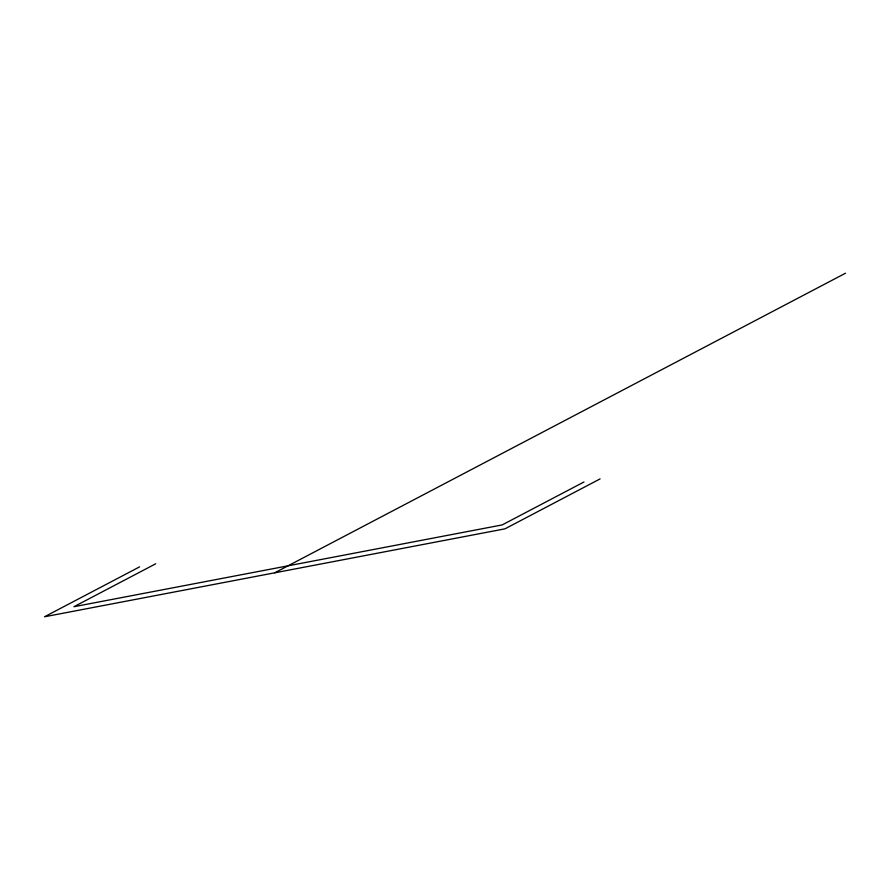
<?xml version="1.0" encoding="UTF-8"?>
<svg xmlns="http://www.w3.org/2000/svg" width="890" height="890" viewBox="0 0 890 890"><rect width="100%" height="100%" fill="white"/><g stroke="black" fill="none" stroke-linecap="round" stroke-linejoin="round"><path stroke-width="1.33" d="M139.63 566.852L44.5 616.781L504.975 528.838L600.094 478.898M155.739 563.77L73.937 606.713L502.171 524.922L583.985 481.98M274.732 572.804L845.5 273.219"/></g></svg>
